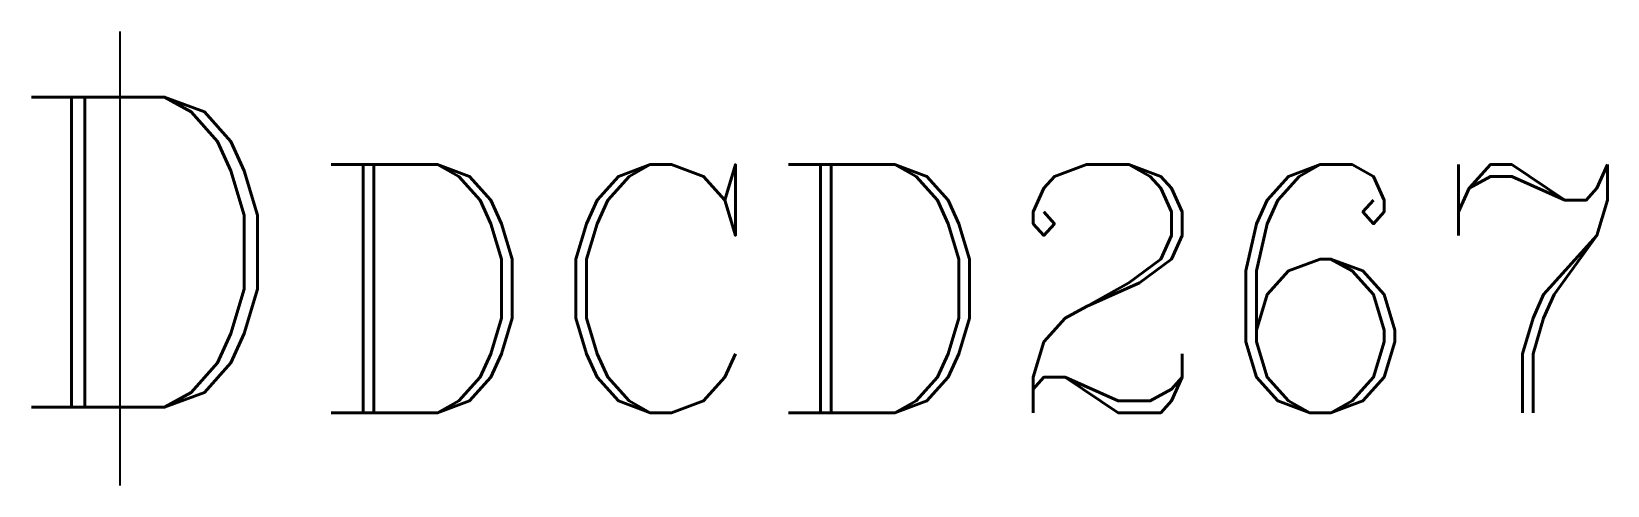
# Model space of a CAD drawing. Header units: inches. Extents: x -1.3 to 22.5, y 0 to 6.9.
import ezdxf

# ---------------------------------------------------------------- set-up
doc = ezdxf.new("R2010")
doc.units = ezdxf.units.IN
doc.header["$LTSCALE"] = 48
doc.header["$MEASUREMENT"] = 0

msp = doc.modelspace()

# ---------------------------------------------------------------- linework, layer by layer
msp.add_line((0, 6.86), (0, 0))

# ---------------------------------------------------------------- texts
at = {"attachment_point": 1}
for s, insert, char_height, width in [('{\\Fcomplex|c0;D}', (-1.738, 5.87), 4.6875, 13.31607), ('{\\Fcomplex|c0;DCD267}', (2.872, 4.849), 3.75, 10.65286)]:
    msp.add_mtext(s, dxfattribs=dict(at, insert=insert, char_height=char_height, width=width))

doc.saveas('drawing.dxf')
